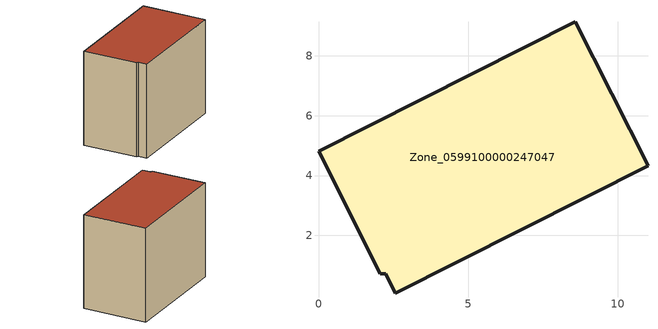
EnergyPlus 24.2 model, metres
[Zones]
Zone_0599100000247047
 floor ground (C_G): 2.24,0.72 2.07,0.72 0,4.81 8.58,9.14 11.01,4.33 2.57,0.07 z3.07
 wall outside (C_F): 11.01,4.33 8.58,9.14 0,4.81 2.07,0.72 2.24,0.72 2.57,0.07 11.01,4.33 z3.07:10.97
 roof outside (C_R): 2.24,0.72 2.57,0.07 11.01,4.33 8.58,9.14 0,4.81 2.07,0.72 z10.97
[BUILDING]
Pand.0599100000247047: North Axis=0; Terrain=City; Loads Convergence Tolerance Value=0.04; Temperature Convergence Tolerance Value=0.4; Solar Distribution=FullExterior; Maximum Number of Warmup Days=25; Minimum Number of Warmup Days=1
[Site:Location]
Rotterdam.The.Hague.AP_ZH_NLD Design_Conditions: Latitude=51.96; Longitude=4.45; Time Zone=1; Elevation=-4.5
[SITE:GROUNDTEMPERATURE:BUILDINGSURFACE]
18, 18, 18, 18, 18, 18, 18, 18, 18, 18, 18, 18
[MATERIAL] Thermal Absorptance=0.9; Solar Absorptance=0.7; Visible Absorptance=0.7
Name | Roughness | Thickness | Conductivity | Density | Specific Heat
G.TI.1975-1991 | MediumSmooth | 0.15 | 0.288461 | 540 | 1210
F.TI.1975-1991 | Rough | 0.3 | 0.230769 | 1920 | 840
R.TI.1975-1991 | MediumRough | 0.2 | 0.153846 | 1500 | 1000
[CONSTRUCTION]
C_G: G.TI.1975-1991
C_F: F.TI.1975-1991
C_R: R.TI.1975-1991
[ZONE]
Zone_0599100000247047: Type=1; Multiplier=1; Ceiling Height=Autocalculate; Volume=Autocalculate; Floor Area=autocalculate; Part of Total Floor Area=Yes
[ZONEINFILTRATION:DESIGNFLOWRATE]
Infil_Zone_0599100000247047: Zone or ZoneList or Space or SpaceList=Zone_0599100000247047; Schedule=AlwaysOn; Design Flow Rate Calculation Method=Flow/Area; Flow Rate per Floor Area=0.003; Constant Term Coefficient=1; Temperature Term Coefficient=0; Velocity Term Coefficient=0; Velocity Squared Term Coefficient=0
[HVACTEMPLATE:ZONE:IDEALLOADSAIRSYSTEM]
Zone_0599100000247047: Maximum Heating Supply Air Temperature=50; Minimum Cooling Supply Air Temperature=13; Maximum Heating Supply Air Humidity Ratio=0.0156; Minimum Cooling Supply Air Humidity Ratio=0.0077; Heating Limit=NoLimit; Cooling Limit=NoLimit; Dehumidification Control Type=ConstantSensibleHeatRatio; Cooling Sensible Heat Ratio=0.7; Dehumidification Setpoint=60; Humidification Control Type=None; Humidification Setpoint=30; Outdoor Air Method=None; Outdoor Air Flow Rate per Person=0.00944; Outdoor Air Flow Rate per Zone Floor Area=0; Outdoor Air Flow Rate per Zone=0; Demand Controlled Ventilation Type=None; Outdoor Air Economizer Type=NoEconomizer; Heat Recovery Type=None; Sensible Heat Recovery Effectiveness=0.7; Latent Heat Recovery Effectiveness=0.65
[ZONECONTROL:THERMOSTAT]
ThermostatControl_Zone_0599100000247047: Zone or ZoneList=Zone_0599100000247047; Control Type Schedule=DualSetpointControlType; Control 1=Thermostat_Zone_0599100000247047; Temperature Difference Between Cutout And Setpoint=0
[THERMOSTATSETPOINT:DUALSETPOINT]
Thermostat_Zone_0599100000247047: Heating Setpoint Temperature Schedule=HeatingSetpoint_Zone_0599100000247047; Cooling Setpoint Temperature Schedule=CoolingSetpoint_Zone_0599100000247047
[SCHEDULE:COMPACT]
HeatingSetpoint_Zone_0599100000247047: Through: 12/31, For: AllDays, Until: 24:00, 21
CoolingSetpoint_Zone_0599100000247047: Through: 12/31, For: AllDays, Until: 24:00, 24
DualSetpointControlType: Through: 12/31, For: AllDays, Until: 24:00, 4
AlwaysOn: Through: 12/31, For: AllDays, Until: 24:00, 1
